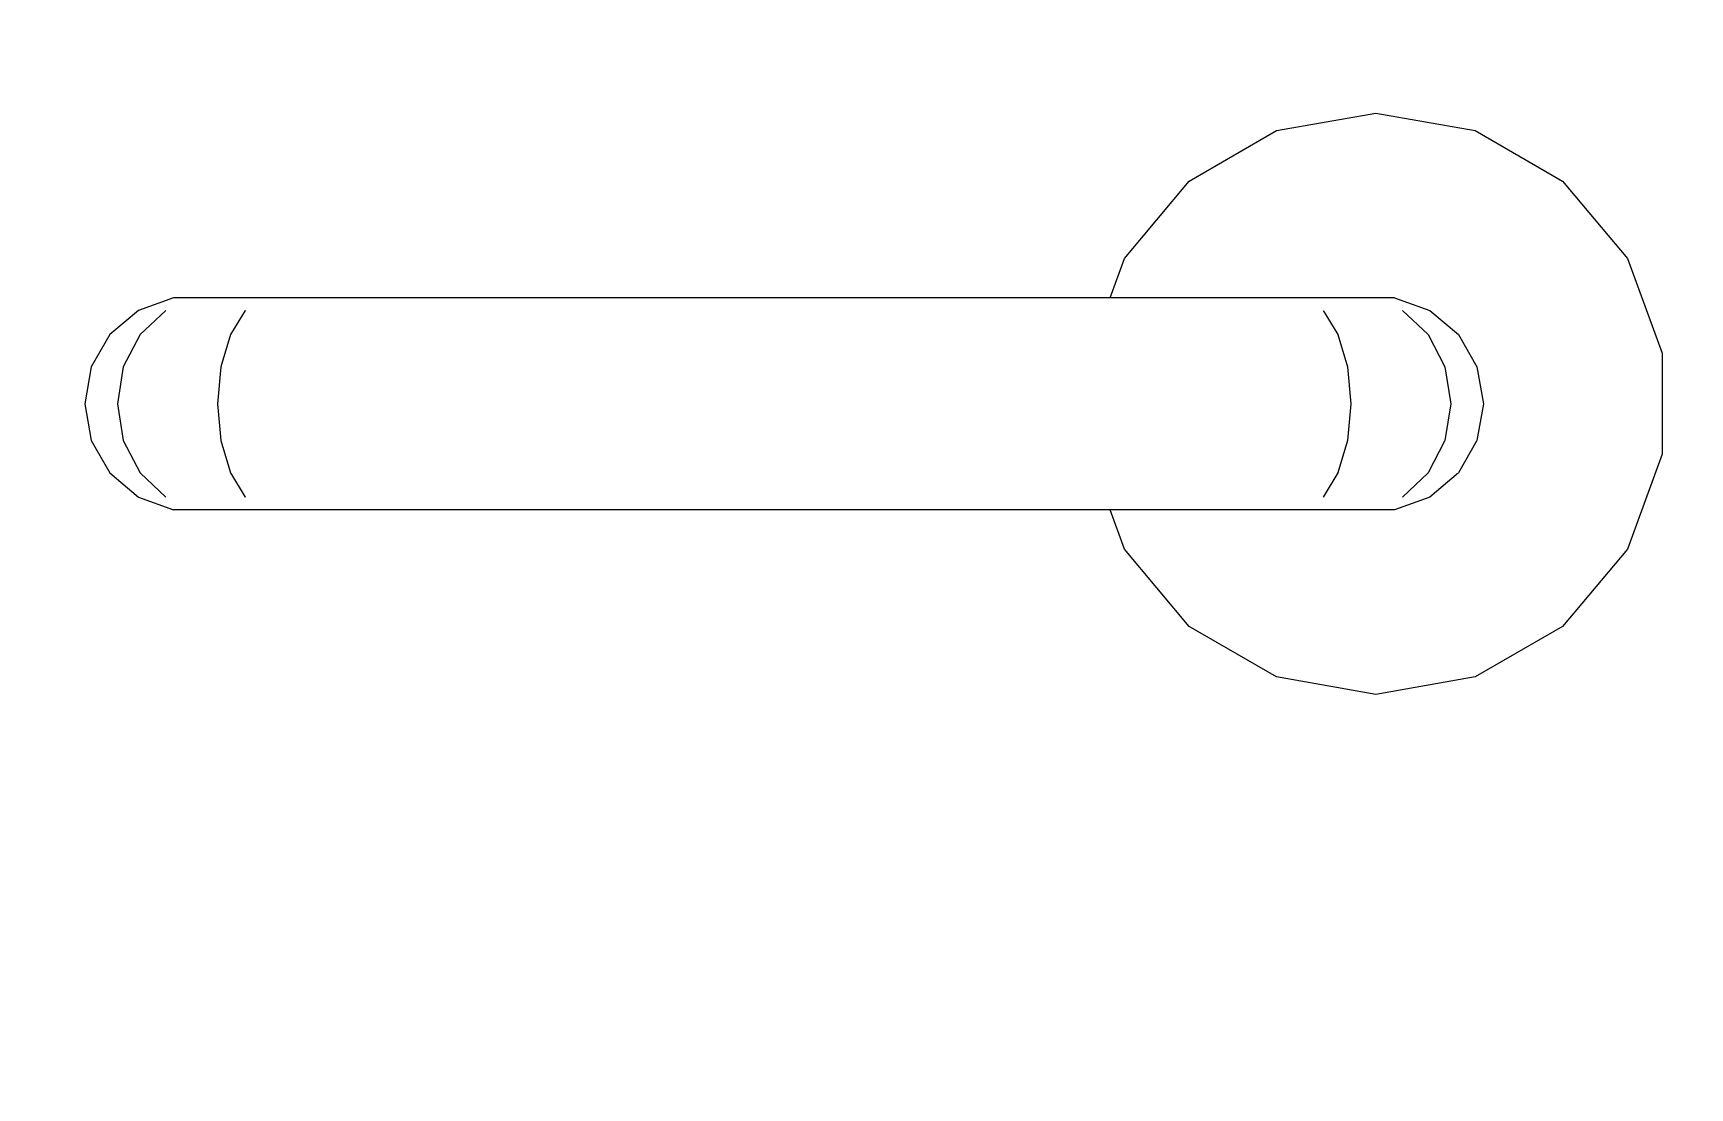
# Model space of a CAD drawing. Header units: millimetres. Extents: x -310 to 171125, y -3027 to 55843.
# Drawn here: x 132782.4 to 132936.4, y 42132.1 to 42230 of the extents above; entities that cross this region are included whole.
import ezdxf

# ---------------------------------------------------------------- set-up
doc = ezdxf.new("R2010")
doc.units = ezdxf.units.MM
doc.header["$MEASUREMENT"] = 0
doc.set_wipeout_variables(frame=1)
doc.linetypes.add('Wipeout_Contour', pattern=[1000, 0, -1000])
doc.layers.add('Dimensioning - General', color=7, linetype='Continuous')
doc.layers.add('Structural - Bearing', color=7, linetype='Continuous')
for name, color, linetype, lineweight, true_color in [('Dimensioning - General_Pen_No__61', 7, 'Continuous', 20, 0x6a6a6a), ('Dimensioning - General_Pen_No__88', 7, 'Continuous', 20, 0xfd4435), ('Structural - Bearing_Pen_No__82', 7, 'Continuous', 20, 0xaaaaaa)]:
    doc.layers.add(name, color=color, linetype=linetype, lineweight=lineweight, true_color=true_color)
doc.layers.get('0').off()
doc.styles.add('GENERATED_STYLE_6', font='calibril.ttf')
doc.dimstyles.new('GENERATED_STYLE__1', dxfattribs={"dimtxt": 195.999997, "dimasz": 106.4, "dimexe": 0.18, "dimexo": 0.0625, "dimgap": 0.09, "dimtad": 1, "dimdec": 0, "dimlfac": 0.1, "dimzin": 0, "dimdsep": 46, "dimtxsty": 'GENERATED_STYLE_6', "dimblk": 'ARROWHEAD_2', "dimblk1": 'ARROWHEAD_2', "dimblk2": 'ARROWHEAD_2', "dimcen": 0.09, "dimse1": 1, "dimse2": 1, "dimclrd": 256, "dimclre": 256, "dimclrt": 256, "dimadec": 0, "dimazin": 0, "dimtfac": 1, "dimtdec": 4, "dimtmove": 0, "dimatfit": 3, "dimfxl": 1, "dimtolj": 1, "dimtzin": 0, "dimarcsym": 0})

# ---------------------------------------------------------------- blocks, each defined once
blk = doc.blocks.new('*D101')
at = {"layer": 'Dimensioning - General_Pen_No__61', "color": 251, "linetype": 'Continuous', "lineweight": 20, "true_color": 0x6a6a6a, "transparency": 16777216}
for p, q in [((134582.88, 43836.02), (134722.88, 43755.19)), ((134757.88, 43795.6), (134547.88, 43795.6)), ((134652.88, 41095.6), (134652.88, 43795.6)), ((134582.88, 41136.02), (134722.88, 41055.19)), ((134757.88, 41095.6), (134547.88, 41095.6))]:
    blk.add_line(p, q, dxfattribs=at)
at = {"layer": 'Dimensioning - General_Pen_No__88', "color": 20, "lineweight": 20, "true_color": 0xfd4435, "transparency": 16777216, "char_height": 196, "attachment_point": 7, "rotation": 90, "style": 'GENERATED_STYLE_6'}
for s, insert in [('\\A1;{\\pql;\\fCalibri Light|b0|i0|c0|p34;20}', (134613.68, 43437.36)), ('\\A1;{\\pql;\\fCalibri Light|b0|i0|c0|p34;270}', (134613.68, 42207.27))]:
    blk.add_mtext(s, dxfattribs=dict(at, insert=insert))
blk = doc.blocks.new('ARROWHEAD_2')
at = {"color": 0, "linetype": 'Continuous', "lineweight": 0}
for p, q in [((-0.3781, -0.655), (0.3781, 0.655)), ((0, 0), (-1, 0))]:
    blk.add_line(p, q, dxfattribs=at)
blk = doc.blocks.new('*D144')
at = {"layer": 'Dimensioning - General_Pen_No__61', "color": 251, "linetype": 'Continuous', "lineweight": 20, "true_color": 0x6a6a6a, "transparency": 16777216}
for p, q in [((135132.88, 43836.02), (135272.88, 43755.19)), ((135307.88, 43795.6), (135097.88, 43795.6)), ((135202.88, 41095.6), (135202.88, 43795.6)), ((135132.88, 41136.02), (135272.88, 41055.19)), ((135307.88, 41095.6), (135097.88, 41095.6))]:
    blk.add_line(p, q, dxfattribs=at)
at = {"layer": 'Dimensioning - General_Pen_No__88', "color": 20, "lineweight": 20, "true_color": 0xfd4435, "transparency": 16777216, "char_height": 196, "attachment_point": 7, "rotation": 90, "style": 'GENERATED_STYLE_6'}
for s, insert in [('\\A1;{\\pql;\\fCalibri Light|b0|i0|c0|p34;20}', (135163.68, 43437.36)), ('\\A1;{\\pql;\\fCalibri Light|b0|i0|c0|p34;270}', (135163.68, 42207.27))]:
    blk.add_mtext(s, dxfattribs=dict(at, insert=insert))
blk = doc.blocks.new('*D164')
at = {"layer": 'Dimensioning - General_Pen_No__61', "color": 251, "linetype": 'Continuous', "lineweight": 20, "true_color": 0x6a6a6a, "transparency": 16777216}
for p, q in [((135682.88, 44036.02), (135822.88, 43955.19)), ((135857.88, 43995.6), (135647.88, 43995.6)), ((135752.88, 41095.6), (135752.88, 43995.6)), ((135682.88, 41136.02), (135822.88, 41055.19)), ((135857.88, 41095.6), (135647.88, 41095.6))]:
    blk.add_line(p, q, dxfattribs=at)
at = {"layer": 'Dimensioning - General_Pen_No__88', "color": 20, "lineweight": 20, "true_color": 0xfd4435, "transparency": 16777216, "insert": (135713.68, 42307.27), "char_height": 196, "attachment_point": 7, "rotation": 90, "style": 'GENERATED_STYLE_6'}
blk.add_mtext('\\A1;{\\pql;\\fCalibri Light|b0|i0|c0|p34;290}', dxfattribs=at)

msp = doc.modelspace()

# ---------------------------------------------------------------- wipeouts: each hides what was drawn before it
at = {"color": 254, "linetype": 'Wipeout_Contour', "lineweight": 0, "ltscale": 3765061.877312263}
msp.add_wipeout([(132882.5, 42185.76), (132883.83, 42182.1), (132889.85, 42174.92), (132897.97, 42170.23), (132907.21, 42168.6), (132916.44, 42170.23), (132924.56, 42174.92), (132930.59, 42182.1), (132933.8, 42190.92), (132933.8, 42200.29), (132930.59, 42209.1), (132924.56, 42216.29), (132916.44, 42220.98), (132907.21, 42222.6), (132897.97, 42220.98), (132889.85, 42216.29), (132883.83, 42209.1), (132882.5, 42205.45), (132908.94, 42205.45), (132912.21, 42204.26), (132914.87, 42202.03), (132916.6, 42199.02), (132917.21, 42195.6), (132916.6, 42192.18), (132914.87, 42189.18), (132912.21, 42186.94), (132908.94, 42185.76)], dxfattribs=at).dxf.layer = 'Structural - Bearing'

# ---------------------------------------------------------------- next in the draw order: linework, layer by layer
at = {"layer": 'Structural - Bearing_Pen_No__82', "color": 253, "linetype": 'Continuous', "lineweight": 20, "true_color": 0xaaaaaa}
for p, q in [((132897.97, 42220.98), (132907.21, 42222.6)), ((132907.21, 42222.6), (132916.44, 42220.98)), ((132889.85, 42216.29), (132897.97, 42220.98)), ((132916.44, 42220.98), (132924.56, 42216.29)), ((132883.83, 42209.1), (132889.85, 42216.29)), ((132924.56, 42216.29), (132930.59, 42209.1)), ((132930.59, 42209.1), (132933.8, 42200.29)), ((132933.8, 42200.29), (132933.8, 42190.92)), ((132933.8, 42190.92), (132930.59, 42182.1)), ((132889.85, 42174.92), (132883.83, 42182.1)), ((132930.59, 42182.1), (132924.56, 42174.92)), ((132897.97, 42170.23), (132889.85, 42174.92)), ((132924.56, 42174.92), (132916.44, 42170.23)), ((132907.21, 42168.6), (132897.97, 42170.23)), ((132916.44, 42170.23), (132907.21, 42168.6))]:
    msp.add_line(p, q, dxfattribs=at)

# ---------------------------------------------------------------- next in the draw order: wipeouts: each hides what was drawn before it
at = {"color": 254, "linetype": 'Wipeout_Contour', "lineweight": 0, "ltscale": 557797.985674}
msp.add_wipeout([(132908.94, 42205.45), (132906.76, 42205.45), (132909.68, 42204.26), (132912.21, 42204.26)], dxfattribs=at).dxf.layer = 'Structural - Bearing'
at = {"color": 254, "linetype": 'Wipeout_Contour', "lineweight": 0, "ltscale": 557807.557311}
msp.add_wipeout([(132914.16, 42195.6), (132913.62, 42192.18), (132916.6, 42192.18), (132917.21, 42195.6)], dxfattribs=at).dxf.layer = 'Structural - Bearing'

# ---------------------------------------------------------------- next in the draw order: wipeouts: each hides what was drawn before it
at = {"color": 254, "linetype": 'Wipeout_Contour', "lineweight": 0, "ltscale": 557806.615382}
msp.add_wipeout([(132912.21, 42204.26), (132909.68, 42204.26), (132912.07, 42202.03), (132914.87, 42202.03)], dxfattribs=at).dxf.layer = 'Structural - Bearing'
at = {"color": 254, "linetype": 'Wipeout_Contour', "lineweight": 0, "ltscale": 557799.459617}
msp.add_wipeout([(132913.62, 42192.18), (132912.07, 42189.18), (132914.87, 42189.18), (132916.6, 42192.18)], dxfattribs=at).dxf.layer = 'Structural - Bearing'

# ---------------------------------------------------------------- next in the draw order: wipeouts: each hides what was drawn before it
at = {"color": 254, "linetype": 'Wipeout_Contour', "lineweight": 0, "ltscale": 557780.663057}
msp.add_wipeout([(132906.76, 42205.45), (132900.61, 42205.45), (132902.3, 42204.26), (132909.68, 42204.26)], dxfattribs=at).dxf.layer = 'Structural - Bearing'
at = {"color": 254, "linetype": 'Wipeout_Contour', "lineweight": 0, "ltscale": 557811.379078}
msp.add_wipeout([(132912.07, 42202.03), (132913.62, 42199.02), (132916.6, 42199.02), (132914.87, 42202.03)], dxfattribs=at).dxf.layer = 'Structural - Bearing'
at = {"color": 254, "linetype": 'Wipeout_Contour', "lineweight": 0, "ltscale": 557788.353456}
msp.add_wipeout([(132912.07, 42189.18), (132909.68, 42186.94), (132912.21, 42186.94), (132914.87, 42189.18)], dxfattribs=at).dxf.layer = 'Structural - Bearing'

# ---------------------------------------------------------------- next in the draw order: linework, layer by layer
at = {"layer": 'Structural - Bearing_Pen_No__82', "color": 253, "linetype": 'Continuous', "lineweight": 20, "true_color": 0xaaaaaa}
msp.add_line((132908.94, 42205.45), (132906.76, 42205.45), dxfattribs=at)

# ---------------------------------------------------------------- next in the draw order: wipeouts: each hides what was drawn before it
at = {"color": 254, "linetype": 'Wipeout_Contour', "lineweight": 0, "ltscale": 557786.546079}
msp.add_wipeout([(132902.3, 42204.26), (132903.67, 42202.03), (132912.07, 42202.03), (132909.68, 42204.26)], dxfattribs=at).dxf.layer = 'Structural - Bearing'
at = {"color": 254, "linetype": 'Wipeout_Contour', "lineweight": 0, "ltscale": 557811.696866}
msp.add_wipeout([(132913.62, 42199.02), (132914.16, 42195.6), (132917.21, 42195.6), (132916.6, 42199.02)], dxfattribs=at).dxf.layer = 'Structural - Bearing'
at = {"color": 254, "linetype": 'Wipeout_Contour', "lineweight": 0, "ltscale": 557775.58369}
msp.add_wipeout([(132912.21, 42186.94), (132909.68, 42186.94), (132906.76, 42185.76), (132908.94, 42185.76)], dxfattribs=at).dxf.layer = 'Structural - Bearing'

# ---------------------------------------------------------------- next in the draw order: linework, layer by layer
at = {"layer": 'Structural - Bearing_Pen_No__82', "color": 253, "linetype": 'Continuous', "lineweight": 20, "true_color": 0xaaaaaa}
for p, q in [((132908.94, 42205.45), (132912.21, 42204.26)), ((132916.6, 42199.02), (132917.21, 42195.6)), ((132917.21, 42195.6), (132916.6, 42192.18))]:
    msp.add_line(p, q, dxfattribs=at)

# ---------------------------------------------------------------- next in the draw order: wipeouts: each hides what was drawn before it
at = {"color": 254, "linetype": 'Wipeout_Contour', "lineweight": 0, "ltscale": 557750.981606}
msp.add_wipeout([(132900.61, 42205.45), (132892.44, 42205.45), (132892.87, 42204.26), (132902.3, 42204.26)], dxfattribs=at).dxf.layer = 'Structural - Bearing'
at = {"color": 254, "linetype": 'Wipeout_Contour', "lineweight": 0, "ltscale": 557789.265703}
msp.add_wipeout([(132912.07, 42202.03), (132903.67, 42202.03), (132904.57, 42199.02), (132913.62, 42199.02)], dxfattribs=at).dxf.layer = 'Structural - Bearing'
at = {"color": 254, "linetype": 'Wipeout_Contour', "lineweight": 0, "ltscale": 557784.348804}
msp.add_wipeout([(132914.16, 42195.6), (132904.88, 42195.6), (132904.57, 42192.18), (132913.62, 42192.18)], dxfattribs=at).dxf.layer = 'Structural - Bearing'

# ---------------------------------------------------------------- next in the draw order: linework, layer by layer
at = {"layer": 'Structural - Bearing_Pen_No__82', "color": 253, "linetype": 'Continuous', "lineweight": 20, "true_color": 0xaaaaaa}
for p, q in [((132906.76, 42205.45), (132900.61, 42205.45)), ((132909.68, 42204.26), (132912.07, 42202.03)), ((132912.21, 42204.26), (132914.87, 42202.03)), ((132916.6, 42192.18), (132914.87, 42189.18))]:
    msp.add_line(p, q, dxfattribs=at)

# ---------------------------------------------------------------- next in the draw order: wipeouts: each hides what was drawn before it
at = {"color": 254, "linetype": 'Wipeout_Contour', "lineweight": 0, "ltscale": 557752.545974}
msp.add_wipeout([(132902.3, 42204.26), (132892.87, 42204.26), (132893.22, 42202.03), (132903.67, 42202.03)], dxfattribs=at).dxf.layer = 'Structural - Bearing'
at = {"color": 254, "linetype": 'Wipeout_Contour', "lineweight": 0, "ltscale": 557788.48853}
msp.add_wipeout([(132913.62, 42199.02), (132904.57, 42199.02), (132904.88, 42195.6), (132914.16, 42195.6)], dxfattribs=at).dxf.layer = 'Structural - Bearing'
at = {"color": 254, "linetype": 'Wipeout_Contour', "lineweight": 0, "ltscale": 557777.345774}
msp.add_wipeout([(132913.62, 42192.18), (132904.57, 42192.18), (132903.67, 42189.18), (132912.07, 42189.18)], dxfattribs=at).dxf.layer = 'Structural - Bearing'

# ---------------------------------------------------------------- next in the draw order: linework, layer by layer
at = {"layer": 'Structural - Bearing_Pen_No__82', "color": 253, "linetype": 'Continuous', "lineweight": 20, "true_color": 0xaaaaaa}
for p, q in [((132912.07, 42202.03), (132913.62, 42199.02)), ((132914.87, 42202.03), (132916.6, 42199.02)), ((132913.62, 42199.02), (132914.16, 42195.6)), ((132914.16, 42195.6), (132913.62, 42192.18))]:
    msp.add_line(p, q, dxfattribs=at)

# ---------------------------------------------------------------- next in the draw order: wipeouts: each hides what was drawn before it
at = {"color": 254, "linetype": 'Wipeout_Contour', "lineweight": 0, "ltscale": 557579.904489}
msp.add_wipeout([(132892.44, 42205.45), (132811.98, 42205.45), (132811.55, 42204.26), (132892.87, 42204.26)], dxfattribs=at).dxf.layer = 'Structural - Bearing'
at = {"color": 254, "linetype": 'Wipeout_Contour', "lineweight": 0, "ltscale": 557752.060797}
msp.add_wipeout([(132903.67, 42202.03), (132893.22, 42202.03), (132893.45, 42199.02), (132904.57, 42199.02)], dxfattribs=at).dxf.layer = 'Structural - Bearing'
at = {"color": 254, "linetype": 'Wipeout_Contour', "lineweight": 0, "ltscale": 557745.441131}
msp.add_wipeout([(132904.88, 42195.6), (132893.52, 42195.6), (132893.45, 42192.18), (132904.57, 42192.18)], dxfattribs=at).dxf.layer = 'Structural - Bearing'
at = {"color": 254, "linetype": 'Wipeout_Contour', "lineweight": 0, "ltscale": 557768.283501}
msp.add_wipeout([(132903.67, 42189.18), (132902.3, 42186.94), (132909.68, 42186.94), (132912.07, 42189.18)], dxfattribs=at).dxf.layer = 'Structural - Bearing'

# ---------------------------------------------------------------- next in the draw order: linework, layer by layer
at = {"layer": 'Structural - Bearing_Pen_No__82', "color": 253, "linetype": 'Continuous', "lineweight": 20, "true_color": 0xaaaaaa}
for p, q in [((132882.5, 42205.45), (132883.83, 42209.1)), ((132900.61, 42205.45), (132892.44, 42205.45)), ((132902.3, 42204.26), (132903.67, 42202.03)), ((132913.62, 42192.18), (132912.07, 42189.18)), ((132914.87, 42189.18), (132912.21, 42186.94))]:
    msp.add_line(p, q, dxfattribs=at)

# ---------------------------------------------------------------- next in the draw order: wipeouts: each hides what was drawn before it
at = {"color": 254, "linetype": 'Wipeout_Contour', "lineweight": 0, "ltscale": 557577.833496}
msp.add_wipeout([(132892.87, 42204.26), (132811.55, 42204.26), (132811.2, 42202.03), (132893.22, 42202.03)], dxfattribs=at).dxf.layer = 'Structural - Bearing'
at = {"color": 254, "linetype": 'Wipeout_Contour', "lineweight": 0, "ltscale": 557749.581142}
msp.add_wipeout([(132904.57, 42199.02), (132893.45, 42199.02), (132893.52, 42195.6), (132904.88, 42195.6)], dxfattribs=at).dxf.layer = 'Structural - Bearing'
at = {"color": 254, "linetype": 'Wipeout_Contour', "lineweight": 0, "ltscale": 557740.14008}
msp.add_wipeout([(132904.57, 42192.18), (132893.45, 42192.18), (132893.22, 42189.18), (132903.67, 42189.18)], dxfattribs=at).dxf.layer = 'Structural - Bearing'
at = {"color": 254, "linetype": 'Wipeout_Contour', "lineweight": 0, "ltscale": 557758.26038}
msp.add_wipeout([(132900.61, 42185.76), (132906.76, 42185.76), (132909.68, 42186.94), (132902.3, 42186.94)], dxfattribs=at).dxf.layer = 'Structural - Bearing'

# ---------------------------------------------------------------- next in the draw order: linework, layer by layer
at = {"layer": 'Structural - Bearing_Pen_No__82', "color": 253, "linetype": 'Continuous', "lineweight": 20, "true_color": 0xaaaaaa}
for p, q in [((132903.67, 42202.03), (132904.57, 42199.02)), ((132904.57, 42199.02), (132904.88, 42195.6)), ((132904.88, 42195.6), (132904.57, 42192.18)), ((132912.07, 42189.18), (132909.68, 42186.94)), ((132912.21, 42186.94), (132908.94, 42185.76)), ((132908.94, 42185.76), (132906.76, 42185.76))]:
    msp.add_line(p, q, dxfattribs=at)

# ---------------------------------------------------------------- next in the draw order: wipeouts: each hides what was drawn before it
at = {"color": 254, "linetype": 'Wipeout_Contour', "lineweight": 0, "ltscale": 557408.828718}
msp.add_wipeout([(132811.98, 42205.45), (132803.81, 42205.45), (132802.12, 42204.26), (132811.55, 42204.26)], dxfattribs=at).dxf.layer = 'Structural - Bearing'
at = {"color": 254, "linetype": 'Wipeout_Contour', "lineweight": 0, "ltscale": 557574.660664}
msp.add_wipeout([(132893.22, 42202.03), (132811.2, 42202.03), (132810.97, 42199.02), (132893.45, 42199.02)], dxfattribs=at).dxf.layer = 'Structural - Bearing'
at = {"color": 254, "linetype": 'Wipeout_Contour', "lineweight": 0, "ltscale": 557566.62749}
msp.add_wipeout([(132893.52, 42195.6), (132810.89, 42195.6), (132810.97, 42192.18), (132893.45, 42192.18)], dxfattribs=at).dxf.layer = 'Structural - Bearing'
at = {"color": 254, "linetype": 'Wipeout_Contour', "lineweight": 0, "ltscale": 557734.282291}
msp.add_wipeout([(132903.67, 42189.18), (132893.22, 42189.18), (132892.87, 42186.94), (132902.3, 42186.94)], dxfattribs=at).dxf.layer = 'Structural - Bearing'

# ---------------------------------------------------------------- next in the draw order: linework, layer by layer
at = {"layer": 'Structural - Bearing_Pen_No__82', "color": 253, "linetype": 'Continuous', "lineweight": 20, "true_color": 0xaaaaaa}
for p, q in [((132892.44, 42205.45), (132811.98, 42205.45)), ((132904.57, 42192.18), (132903.67, 42189.18))]:
    msp.add_line(p, q, dxfattribs=at)

# ---------------------------------------------------------------- next in the draw order: wipeouts: each hides what was drawn before it
at = {"color": 254, "linetype": 'Wipeout_Contour', "lineweight": 0, "ltscale": 557403.12252}
msp.add_wipeout([(132811.55, 42204.26), (132802.12, 42204.26), (132800.74, 42202.03), (132811.2, 42202.03)], dxfattribs=at).dxf.layer = 'Structural - Bearing'
at = {"color": 254, "linetype": 'Wipeout_Contour', "lineweight": 0, "ltscale": 557570.768826}
msp.add_wipeout([(132893.45, 42199.02), (132810.97, 42199.02), (132810.89, 42195.6), (132893.52, 42195.6)], dxfattribs=at).dxf.layer = 'Structural - Bearing'
at = {"color": 254, "linetype": 'Wipeout_Contour', "lineweight": 0, "ltscale": 557562.736161}
msp.add_wipeout([(132893.45, 42192.18), (132810.97, 42192.18), (132811.2, 42189.18), (132893.22, 42189.18)], dxfattribs=at).dxf.layer = 'Structural - Bearing'
at = {"color": 254, "linetype": 'Wipeout_Contour', "lineweight": 0, "ltscale": 557728.577742}
msp.add_wipeout([(132902.3, 42186.94), (132892.87, 42186.94), (132892.44, 42185.76), (132900.61, 42185.76)], dxfattribs=at).dxf.layer = 'Structural - Bearing'

# ---------------------------------------------------------------- next in the draw order: linework, layer by layer
at = {"layer": 'Structural - Bearing_Pen_No__82', "color": 253, "linetype": 'Continuous', "lineweight": 20, "true_color": 0xaaaaaa}
for p, q in [((132903.67, 42189.18), (132902.3, 42186.94)), ((132906.76, 42185.76), (132900.61, 42185.76))]:
    msp.add_line(p, q, dxfattribs=at)

# ---------------------------------------------------------------- next in the draw order: wipeouts: each hides what was drawn before it
at = {"color": 254, "linetype": 'Wipeout_Contour', "lineweight": 0, "ltscale": 557379.149255}
msp.add_wipeout([(132797.66, 42205.45), (132794.73, 42204.26), (132802.12, 42204.26), (132803.81, 42205.45)], dxfattribs=at).dxf.layer = 'Structural - Bearing'
at = {"color": 254, "linetype": 'Wipeout_Contour', "lineweight": 0, "ltscale": 557397.262152}
msp.add_wipeout([(132811.2, 42202.03), (132800.74, 42202.03), (132799.84, 42199.02), (132810.97, 42199.02)], dxfattribs=at).dxf.layer = 'Structural - Bearing'
at = {"color": 254, "linetype": 'Wipeout_Contour', "lineweight": 0, "ltscale": 557387.815532}
msp.add_wipeout([(132810.89, 42195.6), (132799.53, 42195.6), (132799.84, 42192.18), (132810.97, 42192.18)], dxfattribs=at).dxf.layer = 'Structural - Bearing'
at = {"color": 254, "linetype": 'Wipeout_Contour', "lineweight": 0, "ltscale": 557559.564097}
msp.add_wipeout([(132893.22, 42189.18), (132811.2, 42189.18), (132811.55, 42186.94), (132892.87, 42186.94)], dxfattribs=at).dxf.layer = 'Structural - Bearing'

# ---------------------------------------------------------------- next in the draw order: linework, layer by layer
at = {"layer": 'Structural - Bearing_Pen_No__82', "color": 253, "linetype": 'Continuous', "lineweight": 20, "true_color": 0xaaaaaa}
msp.add_line((132811.98, 42205.45), (132803.81, 42205.45), dxfattribs=at)

# ---------------------------------------------------------------- next in the draw order: wipeouts: each hides what was drawn before it
at = {"color": 254, "linetype": 'Wipeout_Contour', "lineweight": 0, "ltscale": 557369.124762}
msp.add_wipeout([(132792.35, 42202.03), (132800.74, 42202.03), (132802.12, 42204.26), (132794.73, 42204.26)], dxfattribs=at).dxf.layer = 'Structural - Bearing'
at = {"color": 254, "linetype": 'Wipeout_Contour', "lineweight": 0, "ltscale": 557391.958194}
msp.add_wipeout([(132810.97, 42199.02), (132799.84, 42199.02), (132799.53, 42195.6), (132810.89, 42195.6)], dxfattribs=at).dxf.layer = 'Structural - Bearing'
at = {"color": 254, "linetype": 'Wipeout_Contour', "lineweight": 0, "ltscale": 557385.333861}
msp.add_wipeout([(132810.97, 42192.18), (132799.84, 42192.18), (132800.74, 42189.18), (132811.2, 42189.18)], dxfattribs=at).dxf.layer = 'Structural - Bearing'
at = {"color": 254, "linetype": 'Wipeout_Contour', "lineweight": 0, "ltscale": 557557.493753}
msp.add_wipeout([(132892.87, 42186.94), (132811.55, 42186.94), (132811.98, 42185.76), (132892.44, 42185.76)], dxfattribs=at).dxf.layer = 'Structural - Bearing'

# ---------------------------------------------------------------- next in the draw order: linework, layer by layer
at = {"layer": 'Structural - Bearing_Pen_No__82', "color": 253, "linetype": 'Continuous', "lineweight": 20, "true_color": 0xaaaaaa}
for p, q in [((132883.83, 42182.1), (132882.5, 42185.76)), ((132900.61, 42185.76), (132892.44, 42185.76))]:
    msp.add_line(p, q, dxfattribs=at)

# ---------------------------------------------------------------- next in the draw order: wipeouts: each hides what was drawn before it
at = {"color": 254, "linetype": 'Wipeout_Contour', "lineweight": 0, "ltscale": 557361.827947}
msp.add_wipeout([(132797.66, 42205.45), (132795.47, 42205.45), (132792.21, 42204.26), (132794.73, 42204.26)], dxfattribs=at).dxf.layer = 'Structural - Bearing'
at = {"color": 254, "linetype": 'Wipeout_Contour', "lineweight": 0, "ltscale": 557360.059868}
msp.add_wipeout([(132800.74, 42202.03), (132792.35, 42202.03), (132790.79, 42199.02), (132799.84, 42199.02)], dxfattribs=at).dxf.layer = 'Structural - Bearing'
at = {"color": 254, "linetype": 'Wipeout_Contour', "lineweight": 0, "ltscale": 557348.910631}
msp.add_wipeout([(132799.53, 42195.6), (132790.25, 42195.6), (132790.79, 42192.18), (132799.84, 42192.18)], dxfattribs=at).dxf.layer = 'Structural - Bearing'
at = {"color": 254, "linetype": 'Wipeout_Contour', "lineweight": 0, "ltscale": 557384.847403}
msp.add_wipeout([(132811.2, 42189.18), (132800.74, 42189.18), (132802.12, 42186.94), (132811.55, 42186.94)], dxfattribs=at).dxf.layer = 'Structural - Bearing'

# ---------------------------------------------------------------- next in the draw order: linework, layer by layer
at = {"layer": 'Structural - Bearing_Pen_No__82', "color": 253, "linetype": 'Continuous', "lineweight": 20, "true_color": 0xaaaaaa}
for p, q in [((132797.66, 42205.45), (132795.47, 42205.45)), ((132803.81, 42205.45), (132797.66, 42205.45)), ((132802.12, 42204.26), (132800.74, 42202.03))]:
    msp.add_line(p, q, dxfattribs=at)

# ---------------------------------------------------------------- next in the draw order: wipeouts: each hides what was drawn before it
at = {"color": 254, "linetype": 'Wipeout_Contour', "lineweight": 0, "ltscale": 557349.057037}
msp.add_wipeout([(132789.55, 42202.03), (132792.35, 42202.03), (132794.73, 42204.26), (132792.21, 42204.26)], dxfattribs=at).dxf.layer = 'Structural - Bearing'
at = {"color": 254, "linetype": 'Wipeout_Contour', "lineweight": 0, "ltscale": 557353.053579}
msp.add_wipeout([(132799.84, 42199.02), (132790.79, 42199.02), (132790.25, 42195.6), (132799.53, 42195.6)], dxfattribs=at).dxf.layer = 'Structural - Bearing'
at = {"color": 254, "linetype": 'Wipeout_Contour', "lineweight": 0, "ltscale": 557348.130789}
msp.add_wipeout([(132799.84, 42192.18), (132790.79, 42192.18), (132792.35, 42189.18), (132800.74, 42189.18)], dxfattribs=at).dxf.layer = 'Structural - Bearing'
at = {"color": 254, "linetype": 'Wipeout_Contour', "lineweight": 0, "ltscale": 557386.41111}
msp.add_wipeout([(132811.55, 42186.94), (132802.12, 42186.94), (132803.81, 42185.76), (132811.98, 42185.76)], dxfattribs=at).dxf.layer = 'Structural - Bearing'

# ---------------------------------------------------------------- next in the draw order: linework, layer by layer
at = {"layer": 'Structural - Bearing_Pen_No__82', "color": 253, "linetype": 'Continuous', "lineweight": 20, "true_color": 0xaaaaaa}
for p, q in [((132795.47, 42205.45), (132792.21, 42204.26)), ((132800.74, 42202.03), (132799.84, 42199.02)), ((132799.84, 42199.02), (132799.53, 42195.6)), ((132799.53, 42195.6), (132799.84, 42192.18)), ((132892.44, 42185.76), (132811.98, 42185.76))]:
    msp.add_line(p, q, dxfattribs=at)

# ---------------------------------------------------------------- next in the draw order: wipeouts: each hides what was drawn before it
at = {"color": 254, "linetype": 'Wipeout_Contour', "lineweight": 0, "ltscale": 557337.948282}
msp.add_wipeout([(132789.55, 42202.03), (132787.81, 42199.02), (132790.79, 42199.02), (132792.35, 42202.03)], dxfattribs=at).dxf.layer = 'Structural - Bearing'
at = {"color": 254, "linetype": 'Wipeout_Contour', "lineweight": 0, "ltscale": 557325.704027}
msp.add_wipeout([(132787.21, 42195.6), (132787.81, 42192.18), (132790.79, 42192.18), (132790.25, 42195.6)], dxfattribs=at).dxf.layer = 'Structural - Bearing'
at = {"color": 254, "linetype": 'Wipeout_Contour', "lineweight": 0, "ltscale": 557350.848539}
msp.add_wipeout([(132800.74, 42189.18), (132792.35, 42189.18), (132794.73, 42186.94), (132802.12, 42186.94)], dxfattribs=at).dxf.layer = 'Structural - Bearing'

# ---------------------------------------------------------------- next in the draw order: linework, layer by layer
at = {"layer": 'Structural - Bearing_Pen_No__82', "color": 253, "linetype": 'Continuous', "lineweight": 20, "true_color": 0xaaaaaa}
for p, q in [((132792.21, 42204.26), (132789.55, 42202.03)), ((132794.73, 42204.26), (132792.35, 42202.03)), ((132799.84, 42192.18), (132800.74, 42189.18))]:
    msp.add_line(p, q, dxfattribs=at)

# ---------------------------------------------------------------- next in the draw order: wipeouts: each hides what was drawn before it
at = {"color": 254, "linetype": 'Wipeout_Contour', "lineweight": 0, "ltscale": 557329.847146}
msp.add_wipeout([(132787.21, 42195.6), (132790.25, 42195.6), (132790.79, 42199.02), (132787.81, 42199.02)], dxfattribs=at).dxf.layer = 'Structural - Bearing'
at = {"color": 254, "linetype": 'Wipeout_Contour', "lineweight": 0, "ltscale": 557326.018734}
msp.add_wipeout([(132787.81, 42192.18), (132789.55, 42189.18), (132792.35, 42189.18), (132790.79, 42192.18)], dxfattribs=at).dxf.layer = 'Structural - Bearing'
at = {"color": 254, "linetype": 'Wipeout_Contour', "lineweight": 0, "ltscale": 557356.730459}
msp.add_wipeout([(132794.73, 42186.94), (132797.66, 42185.76), (132803.81, 42185.76), (132802.12, 42186.94)], dxfattribs=at).dxf.layer = 'Structural - Bearing'

# ---------------------------------------------------------------- next in the draw order: linework, layer by layer
at = {"layer": 'Structural - Bearing_Pen_No__82', "color": 253, "linetype": 'Continuous', "lineweight": 20, "true_color": 0xaaaaaa}
for p, q in [((132789.55, 42202.03), (132787.81, 42199.02)), ((132792.35, 42202.03), (132790.79, 42199.02)), ((132787.81, 42199.02), (132787.21, 42195.6)), ((132790.79, 42199.02), (132790.25, 42195.6)), ((132787.21, 42195.6), (132787.81, 42192.18)), ((132790.25, 42195.6), (132790.79, 42192.18)), ((132800.74, 42189.18), (132802.12, 42186.94)), ((132811.98, 42185.76), (132803.81, 42185.76))]:
    msp.add_line(p, q, dxfattribs=at)

# ---------------------------------------------------------------- next in the draw order: wipeouts: each hides what was drawn before it
at = {"color": 254, "linetype": 'Wipeout_Contour', "lineweight": 0, "ltscale": 557330.780161}
msp.add_wipeout([(132789.55, 42189.18), (132792.21, 42186.94), (132794.73, 42186.94), (132792.35, 42189.18)], dxfattribs=at).dxf.layer = 'Structural - Bearing'

# ---------------------------------------------------------------- next in the draw order: linework, layer by layer
at = {"layer": 'Structural - Bearing_Pen_No__82', "color": 253, "linetype": 'Continuous', "lineweight": 20, "true_color": 0xaaaaaa}
for p, q in [((132787.81, 42192.18), (132789.55, 42189.18)), ((132790.79, 42192.18), (132792.35, 42189.18))]:
    msp.add_line(p, q, dxfattribs=at)

# ---------------------------------------------------------------- next in the draw order: wipeouts: each hides what was drawn before it
at = {"color": 254, "linetype": 'Wipeout_Contour', "lineweight": 0, "ltscale": 557339.408457}
msp.add_wipeout([(132794.73, 42186.94), (132792.21, 42186.94), (132795.47, 42185.76), (132797.66, 42185.76)], dxfattribs=at).dxf.layer = 'Structural - Bearing'

# ---------------------------------------------------------------- next in the draw order: linework, layer by layer
at = {"layer": 'Structural - Bearing_Pen_No__82', "color": 253, "linetype": 'Continuous', "lineweight": 20, "true_color": 0xaaaaaa}
for p, q in [((132789.55, 42189.18), (132792.21, 42186.94)), ((132792.35, 42189.18), (132794.73, 42186.94)), ((132792.21, 42186.94), (132795.47, 42185.76)), ((132797.66, 42185.76), (132795.47, 42185.76)), ((132803.81, 42185.76), (132797.66, 42185.76))]:
    msp.add_line(p, q, dxfattribs=at)

# ---------------------------------------------------------------- next in the draw order: dimensions: what is measured, and where the dimension line sits
at = {"layer": 'Dimensioning - General', "color": 251, "linetype": 'Continuous', "lineweight": 20, "true_color": 0x6a6a6a}
for base, p1, p2, picture, middle in [((135752.88, 43995.6), (109267.83, 41095.6), (109259.05, 43995.6), '*D164', (135615.68, 42531.4)), ((135202.88, 43795.6), (106894.99, 41095.6), (106886.54, 43795.6), '*D144', (135065.68, 42431.4)), ((134652.88, 43795.6), (107364.58, 41095.6), (107311.05, 43795.6), '*D101', (134515.68, 42431.4))]:
    dim = msp.add_linear_dim(base=base, p1=p1, p2=p2, angle=90, dimstyle='GENERATED_STYLE__1', dxfattribs=at)
    dim.commit()
    dim.dimension.update_dxf_attribs({"geometry": picture, "text_midpoint": middle, "dimtype": 160, "text_rotation": 90})

doc.saveas('drawing.dxf')
